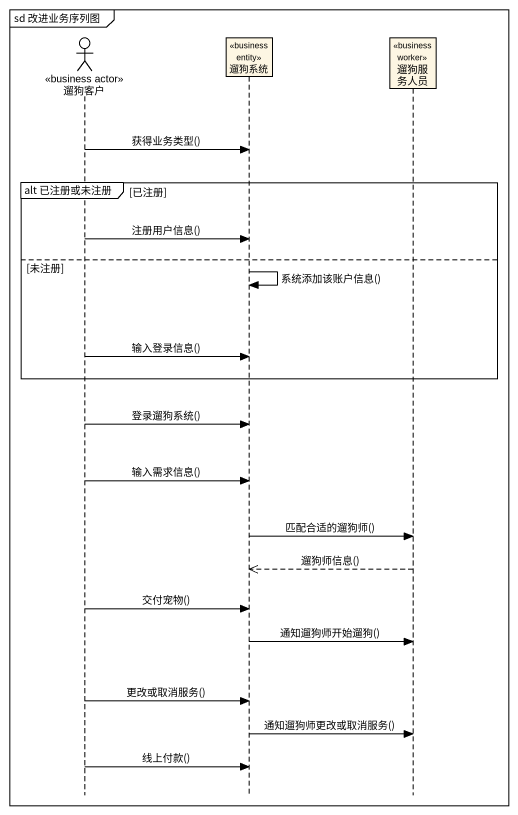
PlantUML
@startuml
mainframe sd 改进业务序列图
hide footbox
actor 遛狗客户 <<business actor>>
participant 遛狗系统 <<business entity>>
participant 遛狗服务人员 <<business worker>>

遛狗客户 -> 遛狗系统 : 获得业务类型()
group alt 已注册或未注册 [已注册]
  遛狗客户 -> 遛狗系统 : 注册用户信息()
else 未注册
  遛狗系统 -> 遛狗系统 : 系统添加该账户信息()
  遛狗客户 -> 遛狗系统 : 输入登录信息()
end
遛狗客户 -> 遛狗系统 : 登录遛狗系统()
遛狗客户 -> 遛狗系统 : 输入需求信息()
遛狗系统 -> 遛狗服务人员 : 匹配合适的遛狗师()
遛狗服务人员 -->> 遛狗系统 : 遛狗师信息()
遛狗客户 -> 遛狗系统 : 交付宠物()
遛狗系统 -> 遛狗服务人员 : 通知遛狗师开始遛狗()
遛狗客户 -> 遛狗系统 : 更改或取消服务()
遛狗系统 -> 遛狗服务人员 : 通知遛狗师更改或取消服务()
遛狗客户 -> 遛狗系统 : 线上付款()
@enduml
